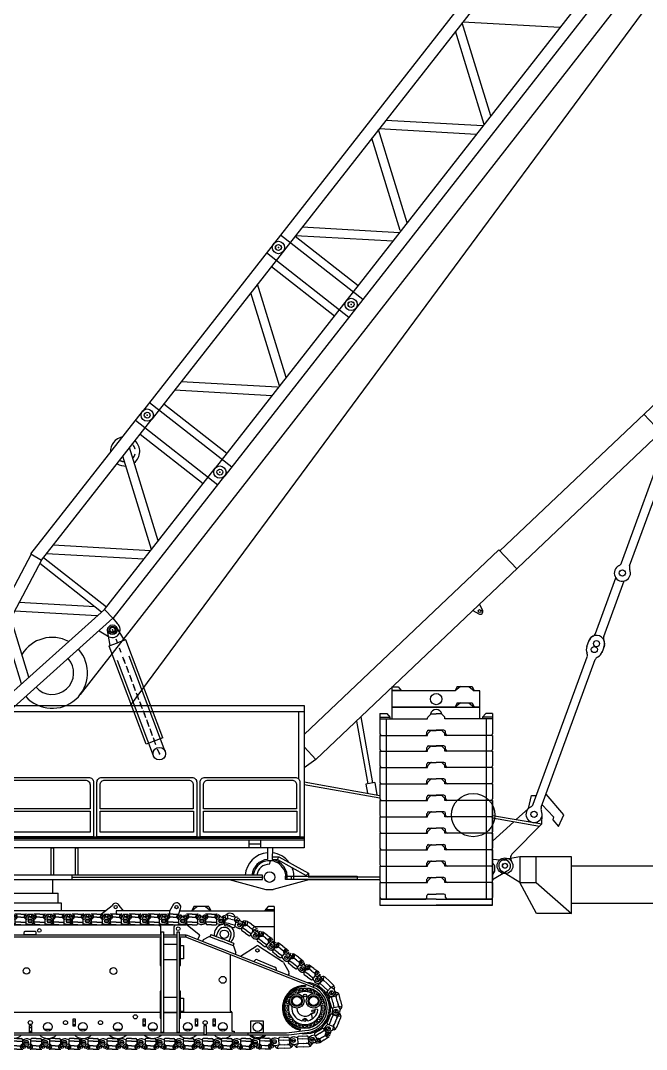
# Model space of a CAD drawing. Header units: millimetres. Extents: x 145 to 546, y 191 to 658.
# Drawn here: x 277.98 to 291.02, y 409.01 to 430.43 of the extents above; entities that cross this region are included whole.
import ezdxf

# ---------------------------------------------------------------- set-up
doc = ezdxf.new("R2010")
doc.units = ezdxf.units.MM
doc.linetypes.add('CENTER', pattern=[50.8, 31.75, -6.35, 6.35, -6.35])
doc.linetypes.add('HIDDEN2', pattern=[0.1875, 0.125, -0.0625])
doc.layers.add('Centerline', color=7, linetype='CENTER')

# ---------------------------------------------------------------- blocks, each defined once
blk = doc.blocks.new('DEMAG CC8800 PLATFORM SV')
for p, q in [((15081, 11094), (10890, 7121)), ((13892, 9967), (14249, 9591)), ((14248, 9592), (7060, 2779)), ((13426, 6873), (14409, 9555)), ((13596, 6811), (14552, 9421)), ((10868, 7145), (6812, 3301)), ((11246, 6746), (10868, 7145)), ((12888, 5405), (13311, 6558)), ((13058, 5343), (13480, 6496)), ((10468, 6009), (10531, 5887)), ((10332, 5881), (10451, 5810)), ((12703, 5130), (12752, 5263)), ((13071, 5153), (13015, 4998)), ((11586, 1849), (12711, 4920)), ((11755, 1787), (12880, 4858)), ((8643, 4294), (8771, 4294)), ((8643, 4294), (8643, 3625)), ((8771, 4294), (8845, 4206)), ((10002, 4296), (9961, 4206)), ((10073, 4296), (9961, 4206)), ((10002, 4296), (10315, 4296)), ((10244, 4296), (10355, 4206)), ((10315, 4296), (10355, 4206)), ((8643, 4225), (8829, 4225)), ((9961, 4206), (8643, 4206)), ((10478, 4206), (10355, 4206)), ((10478, 3872), (10478, 4206)), ((-2673, 3901), (6812, 3901)), ((6812, 3901), (6812, 940)), ((8643, 3872), (10478, 3872)), ((9961, 3872), (8643, 3872)), ((10002, 3962), (9961, 3872)), ((10073, 3962), (9961, 3872)), ((10002, 3962), (10315, 3962)), ((10244, 3962), (10355, 3872)), ((10315, 3962), (10355, 3872)), ((10478, 3872), (10355, 3872)), ((10478, 3625), (10478, 3872)), ((-2673, 3781), (6812, 3781)), ((6694, 3781), (6694, 2381)), ((7996, 3666), (8240, 2295)), ((8392, 3736), (8537, 3736)), ((8392, 3736), (8392, 3625)), ((8392, 3658), (8602, 3658)), ((8537, 3736), (8602, 3658)), ((8602, 3658), (8602, 3625)), ((9387, 3625), (9387, 3646)), ((9396, 3669), (9444, 3718)), ((9468, 3728), (9567, 3728)), ((9667, 3728), (9567, 3728)), ((9738, 3669), (9690, 3718)), ((9747, 3625), (9747, 3646)), ((10598, 3736), (10532, 3658)), ((10742, 3658), (10532, 3658)), ((10532, 3658), (10532, 3625)), ((10742, 3736), (10598, 3736)), ((10742, 3736), (10742, 3625)), ((7905, 3580), (8138, 2276)), ((8392, 3625), (9387, 3625)), ((8392, 3625), (8392, 3315)), ((8525, 3625), (8525, -126)), ((10742, 3625), (9747, 3625)), ((10610, 3625), (10610, -126)), ((10742, 3625), (10742, 3315)), ((8392, 3282), (9387, 3282)), ((8392, 3282), (8392, 2989)), ((8425, 3282), (9341, 3282)), ((9374, 3315), (9374, 3354)), ((9387, 3282), (9387, 3304)), ((9396, 3326), (9444, 3376)), ((9407, 3387), (9567, 3387)), ((9468, 3386), (9567, 3386)), ((9728, 3387), (9567, 3387)), ((9667, 3386), (9567, 3386)), ((9738, 3326), (9690, 3376)), ((9747, 3282), (9747, 3304)), ((10742, 3282), (9747, 3282)), ((9761, 3315), (9761, 3354)), ((10709, 3282), (9794, 3282)), ((10742, 3282), (10742, 2989)), ((7060, 2779), (6812, 3041)), ((9374, 2989), (9374, 3028)), ((9396, 3000), (9444, 3050)), ((9407, 3061), (9567, 3061)), ((9468, 3060), (9567, 3060)), ((9728, 3061), (9567, 3061)), ((9667, 3060), (9567, 3060)), ((9738, 3000), (9690, 3050)), ((9761, 2989), (9761, 3028)), ((8392, 2956), (8392, 2647)), ((8392, 2956), (9387, 2956)), ((8425, 2956), (9341, 2956)), ((9387, 2956), (9387, 2978)), ((9747, 2956), (9747, 2978)), ((10742, 2956), (9747, 2956)), ((10709, 2956), (9794, 2956)), ((10742, 2956), (10742, 2647)), ((7060, 2779), (6812, 2609)), ((8392, 2614), (8392, 2304)), ((8392, 2614), (9387, 2614)), ((8425, 2614), (9341, 2614)), ((9374, 2647), (9374, 2686)), ((9387, 2614), (9387, 2635)), ((9396, 2658), (9444, 2708)), ((9407, 2719), (9567, 2719)), ((9468, 2718), (9567, 2718)), ((9728, 2719), (9567, 2719)), ((9667, 2718), (9567, 2718)), ((9738, 2658), (9690, 2708)), ((9747, 2614), (9747, 2635)), ((10742, 2614), (9747, 2614)), ((9761, 2647), (9761, 2686)), ((10709, 2614), (9794, 2614)), ((10742, 2614), (10742, 2304)), ((9396, 2316), (9444, 2365)), ((9407, 2376), (9567, 2376)), ((9468, 2375), (9567, 2375)), ((9728, 2376), (9567, 2376)), ((9667, 2375), (9567, 2375)), ((9738, 2316), (9690, 2365)), ((6812, 2312), (8392, 2033)), ((6812, 2257), (8392, 1978)), ((8284, 2303), (8098, 2269)), ((8098, 2269), (8132, 2079)), ((8284, 2303), (8331, 2044)), ((8392, 2271), (9387, 2271)), ((8392, 2271), (8392, 1962)), ((8425, 2271), (9341, 2271)), ((9374, 2304), (9374, 2343)), ((9387, 2271), (9387, 2293)), ((9747, 2271), (9747, 2293)), ((10742, 2271), (9747, 2271)), ((9761, 2304), (9761, 2343)), ((10709, 2271), (9794, 2271)), ((10742, 2271), (10742, 1962)), ((8392, 1929), (9387, 1929)), ((8392, 1929), (8392, 1619)), ((8425, 1929), (9341, 1929)), ((9374, 1962), (9374, 2001)), ((9387, 1929), (9387, 1950)), ((9396, 1973), (9444, 2023)), ((9407, 2034), (9567, 2034)), ((9468, 2033), (9567, 2033)), ((9728, 2034), (9567, 2034)), ((9667, 2033), (9567, 2033)), ((9738, 1973), (9690, 2023)), ((9747, 1929), (9747, 1950)), ((10742, 1929), (9747, 1929)), ((9761, 1962), (9761, 2001)), ((10709, 1929), (9794, 1929)), ((10742, 1929), (10742, 1619)), ((11490, 1762), (11548, 2028)), ((11548, 2028), (11653, 2031)), ((12222, 1627), (11856, 2061)), ((10742, -256), (10742, 1909)), ((11235, 1530), (11490, 1762)), ((11773, 1835), (12012, 1588)), ((8392, 1586), (9387, 1586)), ((8392, 1586), (8392, 1277)), ((8425, 1586), (9341, 1586)), ((9374, 1619), (9374, 1658)), ((9387, 1586), (9387, 1608)), ((9396, 1631), (9444, 1680)), ((9407, 1691), (9567, 1691)), ((9468, 1690), (9567, 1690)), ((9728, 1691), (9567, 1691)), ((9667, 1690), (9567, 1690)), ((9738, 1631), (9690, 1680)), ((9747, 1586), (9747, 1608)), ((10742, 1586), (9747, 1586)), ((9761, 1619), (9761, 1658)), ((10709, 1586), (9794, 1586)), ((10742, 1617), (11766, 1437)), ((10742, 1586), (10742, 1277)), ((10742, 1562), (11719, 1389)), ((11766, 1437), (11774, 1637)), ((12012, 1588), (11997, 1525)), ((11997, 1525), (12117, 1383)), ((12117, 1383), (12222, 1627)), ((9374, 1277), (9374, 1316)), ((9396, 1288), (9444, 1338)), ((9407, 1349), (9567, 1349)), ((9468, 1348), (9567, 1348)), ((9728, 1349), (9567, 1349)), ((9667, 1348), (9567, 1348)), ((9738, 1288), (9690, 1338)), ((9761, 1277), (9761, 1316)), ((10742, 1081), (11185, 1484)), ((11144, 807), (11766, 1437)), ((-1490, 1108), (6812, 1108)), ((8392, 1244), (9387, 1244)), ((8392, 1244), (8392, 934)), ((8425, 1244), (9341, 1244)), ((9387, 1244), (9387, 1265)), ((9747, 1244), (9747, 1265)), ((10742, 1244), (9747, 1244)), ((10709, 1244), (9794, 1244)), ((10742, 1244), (10742, 934)), ((6812, 940), (-2407, 940)), ((5668, 1024), (5902, 1024)), ((6054, 940), (6053, 700)), ((6153, 940), (6151, 698)), ((8392, 902), (9387, 902)), ((8392, 902), (8392, 592)), ((8425, 902), (9341, 902)), ((9374, 934), (9374, 974)), ((9387, 902), (9387, 923)), ((9396, 946), (9444, 996)), ((9407, 1006), (9567, 1006)), ((9468, 1006), (9567, 1006)), ((9728, 1006), (9567, 1006)), ((9667, 1006), (9567, 1006)), ((9738, 946), (9690, 996)), ((9747, 902), (9747, 923)), ((10742, 902), (9747, 902)), ((9761, 934), (9761, 974)), ((10709, 902), (9794, 902)), ((10742, 902), (10742, 592)), ((6093, 601), (6111, 672)), ((6151, 698), (6262, 698)), ((6152, 754), (6288, 754)), ((6262, 698), (6288, 754)), ((6262, 698), (6858, 367)), ((6288, 754), (6905, 412)), ((9396, 603), (9444, 653)), ((9407, 664), (9567, 664)), ((9468, 663), (9567, 663)), ((9728, 664), (9567, 664)), ((9667, 663), (9567, 663)), ((9738, 603), (9690, 653)), ((10742, 707), (10999, 683)), ((11160, 598), (11121, 702)), ((8392, 559), (9387, 559)), ((8392, 559), (8392, 250)), ((8425, 559), (9341, 559)), ((9374, 592), (9374, 631)), ((9387, 559), (9387, 581)), ((9747, 559), (9747, 581)), ((10742, 559), (9747, 559)), ((9761, 592), (9761, 631)), ((10709, 559), (9794, 559)), ((10742, 619), (10781, 564)), ((10742, 562), (10742, 326)), ((10742, 559), (10742, 250)), ((10742, 281), (11033, 456)), ((10780, 455), (10742, 384)), ((10781, 564), (10780, 455)), ((5946, 372), (-1845, 372)), ((-1756, 282), (5946, 282)), ((1577, 0), (1577, 282)), ((1976, 372), (1976, 282)), ((1976, 327), (5946, 327)), ((5251, 282), (6013, 76)), ((5946, 282), (5946, 372)), ((6934, 282), (6172, 76)), ((6547, 349), (6547, 279)), ((6858, 367), (6905, 412)), ((6858, 367), (6858, 349)), ((6896, 337), (8392, 337)), ((6896, 281), (8392, 281)), ((6905, 412), (6905, 349)), ((8392, 217), (9387, 217)), ((8392, 217), (8392, -93)), ((8425, 217), (9341, 217)), ((9374, 250), (9374, 289)), ((9387, 217), (9387, 238)), ((9396, 261), (9444, 311)), ((9407, 322), (9567, 322)), ((9468, 321), (9567, 321)), ((9728, 322), (9567, 322)), ((9667, 321), (9567, 321)), ((9738, 261), (9690, 311)), ((9747, 217), (9747, 238)), ((10742, 217), (9747, 217)), ((9761, 250), (9761, 289)), ((10709, 217), (9794, 217)), ((10742, 217), (10742, -93)), ((-1577, 0), (1577, 0)), ((6013, 76), (6172, 76)), ((8392, -33), (8392, -256)), ((9567, -126), (8392, -126)), ((8425, -126), (9341, -126)), ((9374, -93), (9374, -54)), ((9407, -21), (9567, -21)), ((9728, -21), (9567, -21)), ((9567, -126), (10742, -126)), ((9761, -93), (9761, -54)), ((10709, -126), (9794, -126)), ((8392, -256), (10742, -256)), ((8392, -256), (9567, -256)), ((10742, -256), (9567, -256))]:
    blk.add_line(p, q)
blk.add_lwpolyline([(-1188, 2420), (-1188, 1171), (6812, 1171), (6812, 1135), (-1490, 1135)])
for points in [[(446, 2407), (2325, 2407, -0.414214), (2425, 2307), (2425, 1171), (346, 1171), (346, 2307, -0.414214)], [(2597, 2407), (4476, 2407, -0.414214), (4576, 2307), (4576, 1171), (2497, 1171), (2497, 2307, -0.414214)], [(4748, 2407), (6627, 2407, -0.414214), (6727, 2307), (6727, 1171), (4648, 1171), (4648, 2307, -0.414214)], [(512, 2351), (2254, 2351, -0.414214), (2354, 2251), (2354, 1751), (412, 1751), (412, 2251, -0.414214)], [(2663, 2351), (4405, 2351, -0.414214), (4505, 2251), (4505, 1751), (2563, 1751), (2563, 2251, -0.414214)], [(4814, 2351), (6557, 2351, -0.414214), (6657, 2251), (6657, 1751), (4714, 1751), (4714, 2251, -0.414214)]]:
    blk.add_lwpolyline(points, format="xyb", close=True)
for points in [[(412, 1707), (2356, 1707), (2356, 1269), (412, 1269)], [(2563, 1707), (4508, 1707), (4508, 1269), (2563, 1269)], [(4715, 1707), (6659, 1707), (6659, 1269), (4715, 1269)], [(5668, 1108), (5902, 1108), (5902, 940), (5668, 940)], [(1542, 940), (1589, 940), (1589, 372), (1542, 372)], [(2048, 940), (2097, 940), (2097, 372), (2048, 372)], [(6423, 349), (7917, 349), (7917, 279), (6423, 279)]]:
    blk.add_lwpolyline(points, close=True)
for centre, radius in [((13445, 6661), 63.7), ((10471, 5870), 28.7), ((12906, 5192), 63.7), ((12861, 5069), 63.7), ((9566, 4037), 118), ((3797, 2900), 129), ((10337, 1623), 452), ((11604, 1637), 63.7), ((10999, 567), 164), ((6093, 332), 110), ((10999, 567), 51.1)]:
    blk.add_circle(centre, radius)
for centre, radius, start, end in [((13328, 6909), 104, 295.1323, 339.8831), ((13445, 6661), 169, 115.1323, 24.634), ((13694, 6776), 104, 159.8831, 204.634), ((10481, 5860), 57.5, 238.7804, 28.1624), ((12906, 5192), 170, 333.2448, 164.4596), ((12790, 5441), 104, 295.1323, 339.8831), ((12907, 5193), 169, 115.1323, 163.8199), ((13156, 5307), 104, 159.8831, 204.634), ((12907, 5193), 169, 333.6801, 24.634), ((12862, 5070), 169, 159.3966, 204.634), ((12613, 4956), 104, 339.8831, 24.634), ((12862, 5070), 169, 295.1323, 345.2621), ((12978, 4822), 104, 115.1323, 159.8831), ((9420, 3646), 32.9, 135.9324, 180), ((9468, 3696), 32.9, 90, 135.9324), ((9566, 3703), 118, 10.7109, 170.3667), ((9667, 3696), 32.9, 44.0676, 90), ((9715, 3646), 32.9, 0, 44.0676), ((8425, 3315), 32.9, 180, 270), ((9341, 3315), 32.9, 270, 0), ((9407, 3354), 32.9, 90, 180), ((9420, 3304), 32.9, 135.9324, 180), ((9468, 3353), 32.9, 90, 135.9324), ((9667, 3353), 32.9, 44.0676, 90), ((9728, 3354), 32.9, 0, 90), ((9715, 3304), 32.9, 0, 44.0676), ((9794, 3315), 32.9, 180, 270), ((10709, 3315), 32.9, 270, 0), ((9407, 3028), 32.9, 90, 180), ((9420, 2978), 32.9, 135.9324, 180), ((9468, 3027), 32.9, 90, 135.9324), ((9667, 3027), 32.9, 44.0676, 90), ((9728, 3028), 32.9, 0, 90), ((9715, 2978), 32.9, 0, 44.0676), ((8425, 2989), 32.9, 180, 270), ((9341, 2989), 32.9, 270, 0), ((9794, 2989), 32.9, 180, 270), ((10709, 2989), 32.9, 270, 0), ((8425, 2647), 32.9, 180, 270), ((9341, 2647), 32.9, 270, 0), ((9407, 2686), 32.9, 90, 180), ((9420, 2635), 32.9, 135.9324, 180), ((9468, 2685), 32.9, 90, 135.9324), ((9667, 2685), 32.9, 44.0676, 90), ((9728, 2686), 32.9, 0, 90), ((9715, 2635), 32.9, 0, 44.0676), ((9794, 2647), 32.9, 180, 270), ((10709, 2647), 32.9, 270, 0), ((9407, 2343), 32.9, 90, 180), ((9468, 2342), 32.9, 90, 135.9324), ((9667, 2342), 32.9, 44.0676, 90), ((9728, 2343), 32.9, 0, 90), ((8425, 2304), 32.9, 180, 270), ((9341, 2304), 32.9, 270, 0), ((9420, 2293), 32.9, 135.9324, 180), ((9715, 2293), 32.9, 0, 44.0676), ((9794, 2304), 32.9, 180, 270), ((10709, 2304), 32.9, 270, 0), ((8425, 1962), 32.9, 180, 270), ((9341, 1962), 32.9, 270, 0), ((9407, 2001), 32.9, 90, 180), ((9420, 1950), 32.9, 135.9324, 180), ((9468, 2000), 32.9, 90, 135.9324), ((9667, 2000), 32.9, 44.0676, 90), ((9728, 2001), 32.9, 0, 90), ((9715, 1950), 32.9, 0, 44.0676), ((9794, 1962), 32.9, 180, 270), ((10709, 1962), 32.9, 270, 0), ((11604, 1637), 169, 115.1323, 24.634), ((11488, 1885), 104, 295.1323, 339.8831), ((11853, 1751), 104, 159.8831, 204.634), ((8425, 1619), 32.9, 180, 270), ((9341, 1619), 32.9, 270, 0), ((9407, 1658), 32.9, 90, 180), ((9420, 1608), 32.9, 135.9324, 180), ((9468, 1657), 32.9, 90, 135.9324), ((9667, 1657), 32.9, 44.0676, 90), ((9728, 1658), 32.9, 0, 90), ((9715, 1608), 32.9, 0, 44.0676), ((9794, 1619), 32.9, 180, 270), ((10709, 1619), 32.9, 270, 0), ((9407, 1316), 32.9, 90, 180), ((9420, 1265), 32.9, 135.9324, 180), ((9468, 1315), 32.9, 90, 135.9324), ((9667, 1315), 32.9, 44.0676, 90), ((9728, 1316), 32.9, 0, 90), ((9715, 1265), 32.9, 0, 44.0676), ((8425, 1277), 32.9, 180, 270), ((9341, 1277), 32.9, 270, 0), ((9794, 1277), 32.9, 180, 270), ((10709, 1277), 32.9, 270, 0), ((8425, 934), 32.9, 180, 270), ((8425, 934), 32.9, 180, 270), ((9341, 934), 32.9, 270, 0), ((9407, 974), 32.9, 90, 180), ((9420, 923), 32.9, 135.9324, 180), ((9468, 973), 32.9, 90, 135.9324), ((9667, 973), 32.9, 44.0676, 90), ((9728, 974), 32.9, 0, 90), ((9715, 923), 32.9, 0, 44.0676), ((9794, 934), 32.9, 180, 270), ((10709, 934), 32.9, 270, 0), ((6093, 332), 509, 94.3987, 175.4996), ((6093, 332), 370, 96.0867, 173.8027), ((6093, 332), 340, 350.9917, 173.2581), ((6093, 332), 370, 351.7218, 80.8603), ((6093, 332), 509, 36.5386, 83.2896), ((9407, 631), 32.9, 90, 180), ((9468, 630), 32.9, 90, 135.9324), ((9667, 630), 32.9, 44.0676, 90), ((9728, 631), 32.9, 0, 90), ((10999, 567), 116, 287.0244, 90), ((11215, 737), 100, 135.3488, 200.3823), ((6093, 332), 268, 90, 171.4383), ((6093, 332), 509, 353.9928, 23.0669), ((8425, 592), 32.9, 180, 270), ((8425, 592), 32.9, 180, 270), ((9341, 592), 32.9, 270, 0), ((9420, 581), 32.9, 135.9324, 180), ((9715, 581), 32.9, 0, 44.0676), ((9794, 592), 32.9, 180, 270), ((10709, 592), 32.9, 270, 0), ((8425, 250), 32.9, 180, 270), ((8425, 250), 32.9, 180, 270), ((9341, 250), 32.9, 270, 0), ((9407, 289), 32.9, 90, 180), ((9420, 238), 32.9, 135.9324, 180), ((9468, 288), 32.9, 90, 135.9324), ((9667, 288), 32.9, 44.0676, 90), ((9728, 289), 32.9, 0, 90), ((9715, 238), 32.9, 0, 44.0676), ((9794, 250), 32.9, 180, 270), ((10709, 250), 32.9, 270, 0), ((8425, -93), 32.9, 180, 270), ((9341, -93), 32.9, 270, 0), ((9407, -54), 32.9, 90, 180), ((9728, -54), 32.9, 0, 90), ((9794, -93), 32.9, 180, 270), ((10709, -93), 32.9, 270, 0)]:
    blk.add_arc(centre, radius, start, end)
blk.add_point((3797, 2900))
blk = doc.blocks.new('DEMAG CC8800 TRACK')
for p, q in [((32565, 29626), (3860, 34523)), ((12127, 45974), (7757, 39039)), ((19413, 52838), (30621, 33057)), ((75629, 55312), (29048, 55312)), ((32565, -19832), (32565, 29626)), ((75629, 29197), (37244, 29197)), ((42808, 29197), (42808, 23010)), ((75629, 55312), (122209, 55312)), ((75629, 29197), (114013, 29197)), ((108450, 29197), (108450, 23010)), ((118693, 29626), (147397, 34523)), ((118693, -19832), (118693, 29626)), ((131844, 52838), (120637, 33057)), ((139130, 45974), (143500, 39039)), ((151380, 31861), (165179, 24840)), ((15347, 0), (-15347, 0)), ((32565, -19832), (6821, -27646)), ((75629, -8273), (32565, -8273)), ((75629, -29832), (42565, -29832)), ((75629, -8273), (118693, -8273)), ((75629, -29832), (108693, -29832)), ((118693, -19832), (144437, -27646)), ((166604, 0), (135910, 0))]:
    blk.add_line(p, q)
for centre in [(0, 0), (151257, 0)]:
    blk.add_circle(centre, 15347)
for centre, radius, start, end in [((-9164, 49701), 20000, 296.8753805, 327.7845674), ((29048, 35312), 20000, 90.0000003, 147.7845674), ((37244, 36809), 7612, 209.5350103, 270.0000003), ((114013, 36809), 7612, 270.0000003, 330.46499), ((122209, 35312), 20000, 32.2154324, 90.0000003), ((151257, 0), 28475, 250.0869774, 65.3347237), ((160421, 49701), 20000, 212.2154324, 243.1246193), ((42565, -19832), 10000, 180.0000021, 270.0000003), ((108693, -19832), 10000, 270.0000003, 0.0000021)]:
    blk.add_arc(centre, radius, start, end)
blk = doc.blocks.new('DEMAG CC8800 TRACTOR SV')
for p, q in [((-1687, 0), (1687, 0)), ((1687, -214), (1687, 0)), ((1758, -214), (0, -214)), ((1758, -369), (1758, -214)), ((2679, -369), (0, -369)), ((2592, -437), (2814, -261)), ((4016, -369), (2900, -369)), ((2900, -369), (2900, -426)), ((2900, -426), (2915, -437)), ((3052, -369), (2963, -260)), ((4016, -369), (4068, -277)), ((4016, -437), (4016, -369)), ((4203, -437), (4240, -321)), ((4224, -371), (6189, -371)), ((4517, -281), (4477, -371)), ((4589, -281), (4477, -371)), ((4831, -281), (4517, -281)), ((4760, -281), (4871, -371)), ((4831, -281), (4871, -371)), ((6062, -283), (5987, -371)), ((6189, -352), (6003, -352)), ((6189, -283), (6062, -283)), ((6189, -283), (6189, -1043)), ((1050, -441), (1162, -441)), ((1447, -441), (1560, -441)), ((1845, -441), (1957, -441)), ((2242, -441), (2354, -441)), ((2639, -441), (2752, -441)), ((3037, -441), (3149, -441)), ((3434, -441), (3547, -441)), ((3832, -441), (3944, -441)), ((-481, -661), (4365, -661)), ((3783, -661), (3818, -690)), ((3818, -690), (3818, -870)), ((4107, -870), (4107, -700)), ((4115, -681), (4135, -661)), ((4381, -667), (4623, -855)), ((5017, -805), (4978, -905)), ((6189, -704), (5795, -704)), ((-419, -914), (3838, -914)), ((-358, -870), (3838, -870)), ((3882, -870), (4168, -870)), ((3882, -914), (4168, -914)), ((3882, -1068), (4168, -1068)), ((4212, -870), (4341, -870)), ((4212, -914), (4341, -914)), ((4341, -870), (4341, -914)), ((4355, -872), (4341, -914)), ((4341, -914), (7004, -1963)), ((4355, -872), (7019, -1921)), ((4631, -885), (4601, -964)), ((4712, -976), (4699, -1007)), ((4717, -969), (4832, -903)), ((4844, -902), (5094, -1001)), ((4871, -863), (4854, -907)), ((4871, -863), (5111, -957)), ((5343, -1099), (5094, -1001)), ((5350, -1052), (5111, -957)), ((5283, -910), (5243, -1010)), ((5350, -1052), (5333, -1095)), ((6189, -1030), (6168, -1030)), ((5283, -2457), (5283, -1285)), ((5389, -1230), (5351, -1108)), ((5388, -1247), (5378, -1275)), ((5488, -1318), (5811, -1104)), ((5869, -1104), (6365, -1427)), ((3882, -1386), (4168, -1386)), ((5774, -1420), (5771, -1430)), ((5844, -1391), (6206, -1542)), ((6382, -1446), (6493, -1644)), ((6235, -1610), (6234, -1612)), ((6496, -1689), (6487, -1712)), ((6844, -1925), (6843, -1946)), ((7019, -1921), (7002, -1963)), ((3882, -2167), (4168, -2167)), ((-13, -2481), (3812, -2481)), ((3882, -2481), (4168, -2481)), ((3882, -2485), (4168, -2485)), ((4238, -2481), (5309, -2481)), ((5309, -2481), (5283, -2457)), ((5309, -2481), (5309, -2873)), ((6970, -2527), (6981, -2622)), ((6987, -2504), (7000, -2503)), ((7088, -2423), (7052, -2420)), ((2002, -2658), (2043, -2658)), ((2002, -2736), (2043, -2736)), ((3460, -2658), (3501, -2658)), ((3460, -2736), (3501, -2736)), ((4551, -2658), (4592, -2658)), ((4551, -2736), (4592, -2736)), ((4917, -2658), (4958, -2658)), ((4917, -2736), (4958, -2736)), ((-311, -2951), (6498, -2951)), ((-299, -2909), (4732, -2909)), ((1089, -2797), (1130, -2797)), ((1089, -2876), (1130, -2876)), ((1401, -2836), (1552, -2836)), ((2129, -2836), (2280, -2836)), ((2857, -2836), (3009, -2836)), ((3586, -2836), (3737, -2836)), ((4314, -2836), (4465, -2836)), ((4773, -2909), (6449, -2909)), ((5043, -2836), (5194, -2836)), ((5309, -2873), (5353, -2873)), ((5353, -2873), (5353, -2909)), ((5639, -2909), (5639, -2951)), ((6449, -2909), (6830, -2860)), ((6498, -2951), (6879, -2902)), ((6728, -2833), (6729, -2854))]:
    blk.add_line(p, q)
blk.add_lwpolyline([(1009, -793), (1199, -793, -0.414214), (1225, -819), (1225, -870), (982, -870), (982, -819, -0.414214)], format="xyb", close=True)
for points in [[(3838, -805), (3882, -805), (3882, -2907), (3838, -2907)], [(4168, -805), (4212, -805), (4212, -2907), (4168, -2907)], [(3838, -943), (3812, -943), (3812, -1509), (3838, -1509)], [(4238, -943), (4212, -943), (4212, -1509), (4238, -1509)], [(4238, -1091), (4297, -1091), (4297, -1368), (4238, -1368)], [(3838, -2042), (3812, -2042), (3812, -2608), (3838, -2608)], [(4238, -2042), (4212, -2042), (4212, -2608), (4238, -2608)], [(4238, -2190), (4297, -2190), (4297, -2467), (4238, -2467)], [(1089, -2759), (1130, -2759), (1130, -2914), (1089, -2914)], [(2002, -2619), (2043, -2619), (2043, -2775), (2002, -2775)], [(3460, -2619), (3501, -2619), (3501, -2775), (3460, -2775)], [(4551, -2619), (4592, -2619), (4592, -2775), (4551, -2775)], [(4732, -2759), (4773, -2759), (4773, -2951), (4732, -2951)], [(4917, -2619), (4958, -2619), (4958, -2775), (4917, -2775)], [(5705, -2661), (5963, -2661), (5963, -2909), (5705, -2909)]]:
    blk.add_lwpolyline(points, close=True)
for centre, radius in [((2888, -294), 33.4), ((4155, -294), 33.4), ((1296, -779), 37.1), ((4190, -743), 38.5), ((5150, -858), 87), ((5841, -1195), 34.1), ((1029, -1622), 66.6), ((2841, -1624), 72.1), ((5119, -1808), 72.1), ((6830, -2395), 424), ((6662, -2247), 151), ((6662, -2247), 115), ((6673, -2043), 28.7), ((6750, -2018), 28.7), ((6830, -2010), 28.7), ((6832, -2132), 28.7), ((7010, -2247), 151), ((6910, -2018), 28.7), ((7010, -2247), 115), ((6987, -2043), 28.7), ((6447, -2355), 28.7), ((6464, -2276), 28.7), ((6662, -2247), 94.1), ((7010, -2247), 94.1), ((7196, -2276), 28.7), ((7213, -2355), 28.7), ((3297, -2577), 42.6), ((6447, -2435), 28.7), ((6464, -2514), 28.7), ((6496, -2588), 28.7), ((6998, -2458), 22.9), ((7164, -2588), 28.7), ((7196, -2514), 28.7), ((7213, -2435), 28.7), ((1108, -2697), 42.6), ((1476, -2787), 90.3), ((1842, -2697), 42.6), ((2205, -2787), 90.3), ((2570, -2697), 42.6), ((2933, -2787), 90.3), ((3661, -2787), 90.3), ((4390, -2787), 90.3), ((4752, -2697), 42.6), ((5118, -2787), 90.3), ((5845, -2788), 95.6), ((6544, -2653), 28.7), ((6604, -2707), 28.7), ((6673, -2747), 28.7), ((6750, -2772), 28.7), ((6830, -2780), 28.7), ((6829, -2652), 22.9), ((6910, -2772), 28.7), ((6987, -2747), 28.7), ((7056, -2707), 28.7), ((7116, -2653), 28.7)]:
    blk.add_circle(centre, radius)
for centre, radius, start, end in [((2888, -294), 81.6, 24.6103, 156.5256), ((4155, -294), 89, 342.3676, 169.3727), ((5267, -540), 118, 22.5465, 134.3764), ((4134, -700), 26.3, 134.8299, 180), ((4365, -687), 26.3, 52.0764, 90), ((4607, -876), 26.3, 338.9958, 52.0764), ((5150, -858), 209, 307.5928, 189.3954), ((5150, -858), 143, 338.4941, 158.4941), ((4724, -981), 13.1, 119.8119, 158.4941), ((4839, -915), 13.1, 68.4941, 119.8119), ((5339, -1112), 13.1, 17.1762, 68.4941), ((5364, -1238), 26.3, 338.4941, 17.1762), ((5840, -1148), 52.5, 56.915, 123.4304), ((5823, -1439), 52.5, 67.3013, 158.4941), ((6336, -1471), 52.5, 29.318, 56.915), ((6186, -1591), 52.5, 338.4941, 67.3013), ((6448, -1670), 52.5, 338.4941, 29.318), ((6830, -2395), 470, 88.3284, 257.5408), ((6830, -2395), 535, 259.6473, 86.1179), ((6830, -2395), 510, 275.4679, 69.7224), ((6830, -2395), 449, 88.3284, 256.8728), ((6544, -2137), 28.7, 20.26, 253.5328), ((6604, -2083), 28.7, 322.0152, 256.9238), ((6830, -2395), 343, 60.2911, 119.606), ((6830, -2395), 465, 270, 68.9293), ((7056, -2083), 28.7, 296.459, 211.7469), ((7116, -2137), 28.7, 305.4038, 146.5651), ((6496, -2202), 28.7, 25.6211, 303.7835), ((6830, -2395), 343, 157.9869, 18.4494), ((7164, -2202), 28.7, 261.8459, 130.8762), ((6830, -2395), 273, 172.3504, 255.833), ((6830, -2395), 171, 181.1366, 313.3934), ((6830, -2395), 273, 284.167, 350.7797), ((6957, -2529), 13.1, 6.9063, 133.3934), ((6990, -2524), 20.4, 98.5162, 182.167), ((6998, -2458), 45.2, 272.9539, 24.7577), ((7051, -2433), 13.1, 84.6177, 204.7577), ((7086, -2437), 13.1, 350.7797, 84.6177), ((6766, -2647), 13.1, 255.833, 341.6895), ((6830, -2668), 53.8, 18.3105, 161.6895), ((6894, -2647), 13.1, 198.3105, 284.167), ((748, -2787), 243, 222.5586, 317.4414), ((1476, -2787), 243, 222.5586, 317.4414), ((2205, -2787), 243, 222.5586, 317.4414), ((2933, -2787), 243, 222.5586, 317.4414), ((3661, -2787), 243, 222.5586, 317.4414), ((4390, -2787), 243, 222.5586, 317.4414), ((5118, -2787), 243, 222.5586, 317.4414), ((5845, -2788), 243, 222.5586, 317.4414), ((5845, -2788), 218, 228.385, 311.615)]:
    blk.add_arc(centre, radius, start, end)
at = {"xscale": 0.002627370413392782, "yscale": 0.00262737029697746, "zscale": 0.002627370325265311}
for p in [(709, -583), (1106, -583), (1503, -583), (1901, -583), (2298, -583), (2696, -583), (3093, -583), (3490, -583), (3888, -583), (4285, -583), (4683, -583)]:
    blk.add_blockref('DEMAG CC8800 TRACK', p, dxfattribs=at)
at = {"zscale": 0.002627370325265311}
for p, xscale, yscale, rotation in [((5080, -583), 0.002627370226819296, 0.00262737029697746, 348.4614259075379), ((5469, -662), 0.002627370228657011, 0.00262737029697746, 326.3554527661918), ((5800, -882), 0.002627370404163352, 0.00262737029697746, 324.5751051434013), ((6123, -1112), 0.002627370404163352, 0.00262737029697746, 324.5751051434013), ((6447, -1342), 0.002627370404163352, 0.00262737029697746, 324.5751051434013), ((6771, -1573), 0.002627370404163352, 0.00262737029697746, 324.5751051434013), ((7095, -1803), 0.002627370312320655, 0.00262737029697746, 316.6423689551849), ((7384, -2076), 0.002627370335385008, 0.00262737029697746, 283.5753443796363), ((7477, -2462), 0.002627370289146115, 0.002627370296977461, 246.5143207247966), ((7319, -2827), 0.002627370426288943, 0.002627370296977459, 213.6394121697075), ((6591, -3071), 0.002627370229874804, 0.002627370296977462, 183.4162792855473), ((6988, -3047), 0.002627370229874804, 0.002627370296977462, 183.4162792855473), ((1029, -3108), 0.002627370413392782, 0.00262737029697746, 180), ((1426, -3108), 0.002627370413392782, 0.00262737029697746, 180), ((1823, -3108), 0.002627370413392782, 0.00262737029697746, 180), ((2221, -3108), 0.002627370413392782, 0.00262737029697746, 180), ((2618, -3108), 0.002627370413392782, 0.00262737029697746, 180), ((3016, -3108), 0.002627370413392782, 0.00262737029697746, 180), ((3413, -3108), 0.002627370413392782, 0.00262737029697746, 180), ((3810, -3108), 0.002627370413392782, 0.00262737029697746, 180), ((4208, -3108), 0.002627370413392782, 0.00262737029697746, 180), ((4605, -3108), 0.002627370413392782, 0.00262737029697746, 180), ((5003, -3108), 0.002627370413392782, 0.00262737029697746, 180), ((5400, -3108), 0.002627370413392782, 0.00262737029697746, 180), ((5797, -3109), 0.002627370438060135, 0.00262737029697746, 179.9746333039025), ((6194, -3094), 0.0026273704256767, 0.00262737029697746, 182.0783186249766)]:
    blk.add_blockref('DEMAG CC8800 TRACK', p, dxfattribs=dict(at, xscale=xscale, yscale=yscale, rotation=rotation))
blk = doc.blocks.new('DEMAG CC8800 MAST 42 M SIDE')
for p, q in [((5331, 1239), (388, 361)), ((5330, 1246), (9640, 1246)), ((5330, 1246), (5375, 953)), ((9369, 1246), (9369, -1246)), ((25311, 1246), (9640, 1246)), ((9911, 1246), (9911, -1246)), ((14436, 1246), (14436, -1246)), ((14978, 1246), (14978, -1246)), ((5375, 953), (439, 76)), ((5281, -736), (4245, 752)), ((5281, -936), (5281, 936)), ((5375, 953), (9640, 953)), ((5443, -953), (5443, 953)), ((6892, -952), (5567, 952)), ((7149, -952), (5824, 952)), ((7191, -953), (8516, 952)), ((7449, -952), (8773, 952)), ((9183, 952), (9183, -952)), ((25311, 952), (9640, 952)), ((10097, 952), (10097, -952)), ((11831, -952), (10506, 952)), ((12077, -937), (10764, 952)), ((12131, -952), (13455, 952)), ((12388, -952), (13713, 952)), ((14250, 952), (14250, -952)), ((15164, 952), (15164, -952)), ((16502, -952), (15177, 952)), ((16759, -952), (15435, 952)), ((16813, -937), (18126, 952)), ((17059, -952), (18384, 952)), ((19729, -952), (18405, 952)), ((19986, -952), (18662, 952)), ((20032, -952), (21356, 952)), ((20289, -952), (21614, 952)), ((22959, -952), (21634, 952)), ((2763, -489), (3539, 627)), ((2992, -530), (3833, 679)), ((5146, -912), (4017, 712)), ((5375, -953), (439, -76)), ((5331, -1239), (388, -361)), ((5332, -1246), (5375, -953)), ((5375, -953), (9640, -953)), ((25311, -952), (9640, -952)), ((4897, -1162), (4923, -1398)), ((5331, -1239), (5295, -1398)), ((5332, -1246), (9640, -1246)), ((25311, -1246), (9640, -1246))]:
    blk.add_line(p, q)
for centre, radius in [((9640, 1099), 147), ((14707, 1099), 147), ((9640, 1099), 70), ((14707, 1099), 72.1), ((14707, 1099), 70), ((9640, -1099), 147), ((14707, -1099), 147), ((9640, -1099), 70), ((14707, -1099), 72.1), ((14707, -1099), 70), ((5109, -1398), 80.9)]:
    blk.add_circle(centre, radius)
for centre, radius, start, end in [((8636, 982), 349, 49.0066, 130.9934), ((8636, 982), 349, 184.8635, 221.7568), ((8636, 982), 349, 257.0884, 355.1365), ((5109, -1398), 186, 180, 0)]:
    blk.add_arc(centre, radius, start, end)
at = {"color": 1, "linetype": 'HIDDEN2'}
for start, end in [(186.9157, 215.9321), (267.1827, 353.0843)]:
    blk.add_arc((8636, 982), 246, start, end, dxfattribs=at)
for p in [(9640, 1099), (14707, 1099), (9640, -1099), (14707, -1099), (5109, -1398)]:
    blk.add_point(p)
blk = doc.blocks.new('DEMAG CC8800 SUPERLIFT 25 M SV')
for p, q in [((12205, -1962), (11899, -2018)), ((13285, -1962), (12205, -1962)), ((12205, -1962), (12205, -2497)), ((12549, -2497), (12549, -1962)), ((13285, -3142), (13285, -1962)), ((12205, -2497), (11828, -2258)), ((16557, -2154), (13285, -2154)), ((12205, -2497), (12549, -2497)), ((12556, -3142), (12205, -2497)), ((12549, -2497), (13285, -3142)), ((16557, -2936), (13285, -2936)), ((13285, -3142), (12556, -3142))]:
    blk.add_line(p, q)
blk.add_circle((11899, -2148), 52.8)
for centre, radius, start, end in [((2463, 1868), 738, 61.9191, 148.6538), ((2463, 1868), 738, 221.8608, 41.8608), ((2463, 1868), 449, 221.8608, 41.8608), ((11899, -2148), 130, 90, 238.0609)]:
    blk.add_arc(centre, radius, start, end)
at = {"color": 1, "xscale": 0.8749999999791118, "yscale": 0.875, "zscale": 0.875, "rotation": 51.92743723660782}
blk.add_blockref('DEMAG CC8800 MAST 42 M SIDE', (0, 0), dxfattribs=at)
blk = doc.blocks.new('DEMAG CC8800 SHOK-ABSORBER SECTION 2')
for p, q in [((101, 80), (-1212, 1750)), ((-101, -80), (-1415, 1591))]:
    blk.add_line(p, q)
blk.add_circle((0, 0), 129)
blk.add_point((0, 0))
at = {"layer": 'Centerline'}
blk.add_line((0, 0), (-1313, 1670), dxfattribs=at)
blk = doc.blocks.new('DEMAG CC8800 SHOK-ABSORBER SECTION 1')
for p, q in [((302, -129), (67, 76)), ((54, -324), (-90, -47)), ((320, -116), (178, -227)), ((1674, -1830), (326, -116)), ((1384, -2059), (36, -344)), ((37, -338), (178, -227)), ((1674, -1830), (1384, -2059))]:
    blk.add_line(p, q)
for radius in [101, 51.7]:
    blk.add_circle((0, 0), radius)
blk.add_arc((323, -119), 4.44, 38.1848, 128.1848)
blk.add_point((0, 0))
at = {"layer": 'Centerline'}
blk.add_line((0, 0), (1532, -1948), dxfattribs=at)

msp = doc.modelspace()

# ---------------------------------------------------------------- linework, layer by layer
for p, q in [((299.133, 441.688), (280.265, 416.17)), ((298.795, 441.46), (279.221, 416.399))]:
    msp.add_line(p, q)

# ---------------------------------------------------------------- block references
at = {"xscale": 0.001000000003841706, "yscale": 0.001000000000203727, "zscale": 0.001}
for name, p in [('DEMAG CC8800 SUPERLIFT 25 M SV', (276.176, 414.984)), ('DEMAG CC8800 PLATFORM SV', (277.076, 412.269)), ('DEMAG CC8800 TRACTOR SV', (277.076, 412.269))]:
    msp.add_blockref(name, p, dxfattribs=at)
at = {"xscale": 0.0009999999962761726, "yscale": 0.001000000000203727, "zscale": 0.001, "rotation": 342.5594539781353}
for name, p in [('DEMAG CC8800 SHOK-ABSORBER SECTION 1', (279.896, 417.749)), ('DEMAG CC8800 SHOK-ABSORBER SECTION 2', (280.873, 415.17))]:
    msp.add_blockref(name, p, dxfattribs=at)

doc.saveas('drawing.dxf')
